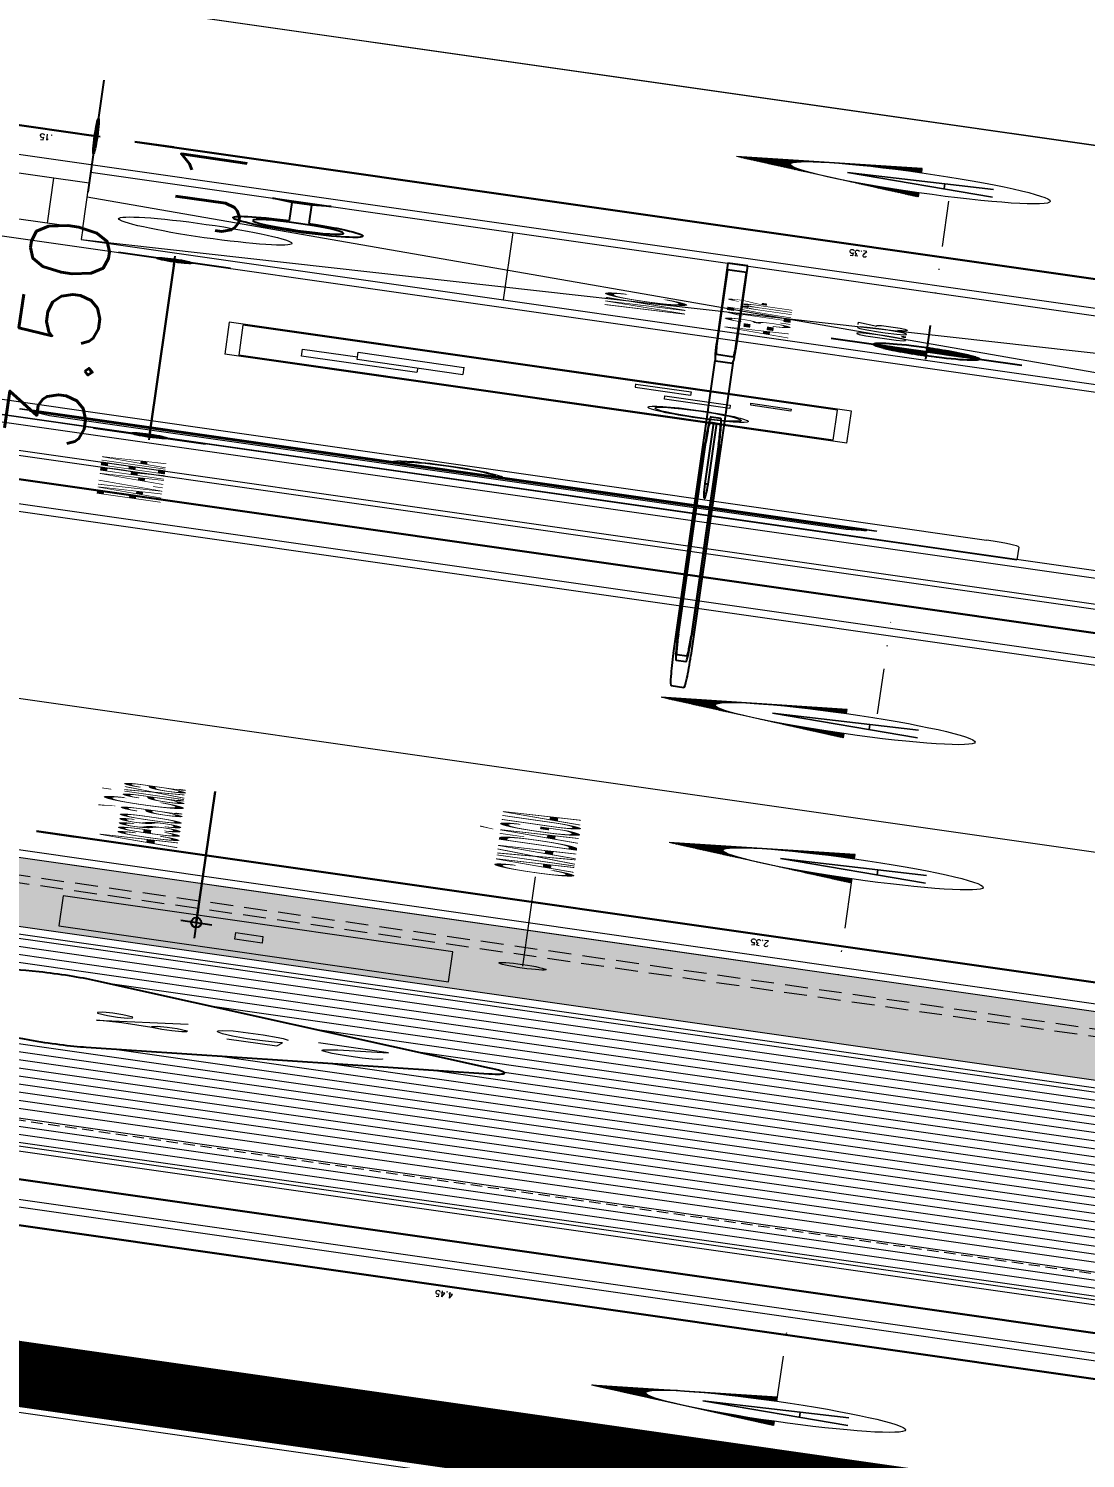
# Model space of a CAD drawing. Header units: millimetres. Extents: x -361192058 to 101130107379, y -14071650034 to 19218552450.
# Drawn here: x -134746.4 to -134650.8, y 42519.8 to 42649.2 of the extents above; entities that cross this region are included whole.
import ezdxf
from ezdxf.enums import TextEntityAlignment as Align

# ---------------------------------------------------------------- set-up
doc = ezdxf.new("R2010")
doc.units = ezdxf.units.MM
doc.header["$LTSCALE"] = 0.5
for name, pattern in [('DASHDOT', [1, 0.5, -0.25, 0, -0.25]), ('HIDDEN', [0.375, 0.25, -0.125]), ('HIDDEN2', [0.1875, 0.125, -0.0625])]:
    doc.linetypes.add(name, pattern=pattern)
for name, color, linetype in [('02', 2, 'Continuous'), ('DIVERSOS', 4, 'Continuous'), ('ESQUADRIA', 3, 'Continuous'), ('ESQUADRIAS', 3, 'Continuous'), ('HATCH', 8, 'Continuous'), ('LINHAS PROJEÇÃO', 1, 'DASHDOT'), ('MOBIL-I', 251, 'Continuous'), ('parede', 2, 'Continuous'), ('PISO', 8, 'Continuous'), ('projeção 02', 7, 'HIDDEN2'), ('Símbolos_Gráficos', 1, 'Continuous'), ('texto pequeno', 3, 'Continuous'), ('TEXTO2', 3, 'Continuous'), ('TXT_0', 7, 'Continuous')]:
    doc.layers.add(name, color=color, linetype=linetype)
doc.styles.add('ADITIVOCAD', font='ROMANS.shx')
doc.styles.add('r140', font='romans.shx')
doc.styles.add('SANSSERIF', font='sas_____.pfb', dxfattribs={"height": 1})
doc.styles.get("Standard").update_dxf_attribs({"font": 'txt.shx', "height": 0.12})
doc.dimstyles.new('ESCALA50', dxfattribs={"dimtxt": 0.1, "dimasz": 0.06, "dimexe": 0.18, "dimexo": 0.06, "dimgap": 0.1, "dimtad": 1, "dimzin": 4, "dimdsep": 46, "dimtxsty": 'Standard', "dimblk1": 'BOLA', "dimblk2": 'BOLA', "dimsah": 1, "dimcen": -0.06, "dimse1": 1, "dimse2": 1, "dimclrd": 7, "dimclrt": 3, "dimadec": 0, "dimazin": 0, "dimtfac": 1, "dimtix": 1, "dimtmove": 0, "dimatfit": 3, "dimldrblk": 'BOLA', "dimfxl": 0, "dimtolj": 1, "dimtzin": 4, "dimarcsym": 0})

# ---------------------------------------------------------------- blocks, each defined once
blk = doc.blocks.new('ADC_SETA3')
blk.add_lwpolyline([(-0.3034, 0), (0.3034, 0, 0.668179), (0.3317, 0.0683), (0.0283, 0.3746, 0.414214), (-0.0283, 0.3746), (-0.3317, 0.0683, 0.668179), (-0.3034, 0), (-0.3034, 0)], format="xyb")
blk = doc.blocks.new('BOLA')
for p, q in [((0, -1.435), (0, 1.435)), ((-1.435, 0), (1.435, 0))]:
    blk.add_line(p, q)
blk.add_circle((0, 0), 0.452)
blk = doc.blocks.new('*D947')
at = {"layer": 'Defpoints', "color": 0, "transparency": 16777216}
for p in [(4402.0947, 2427.1269), (4402.6582, 2427.1269), (4402.0947, 2424.7769)]:
    blk.add_point(p, dxfattribs=at)
at = {"layer": 'DIVERSOS', "color": 7, "lineweight": -2, "transparency": 16777216}
blk.add_line((4402.6582, 2424.8369), (4402.6582, 2427.0669), dxfattribs=at)
at = {"layer": 'DIVERSOS', "color": 7, "lineweight": -2, "transparency": 16777216, "xscale": 0.06, "yscale": 0.06, "zscale": 0.06}
for p, rotation in [((4402.6582, 2427.1269), 90), ((4402.6582, 2424.7769), 270)]:
    blk.add_blockref('BOLA', p, dxfattribs=dict(at, rotation=rotation))
at = {"layer": 'DIVERSOS', "color": 3, "lineweight": 18, "transparency": 16777216, "insert": (4402.4982, 2425.9519), "char_height": 0.12, "attachment_point": 5, "rotation": 90}
blk.add_mtext('\\A1;2.35', dxfattribs=at)
blk = doc.blocks.new('*D948')
at = {"layer": 'Defpoints', "color": 0, "transparency": 16777216}
for p in [(4402.0947, 2427.2769), (4402.6582, 2427.2769), (4402.0947, 2427.1269)]:
    blk.add_point(p, dxfattribs=at)
at = {"layer": 'DIVERSOS', "color": 7, "lineweight": -2, "transparency": 16777216}
for p, q in [((4402.6582, 2427.3369), (4402.6582, 2427.3969)), ((4402.6582, 2427.1269), (4402.6582, 2427.2769)), ((4402.6582, 2427.0669), (4402.6582, 2427.0069))]:
    blk.add_line(p, q, dxfattribs=at)
at = {"layer": 'DIVERSOS', "color": 7, "lineweight": -2, "transparency": 16777216, "xscale": 0.06, "yscale": 0.06, "zscale": 0.06}
for p, rotation in [((4402.6582, 2427.2769), 270), ((4402.6582, 2427.1269), 90)]:
    blk.add_blockref('BOLA', p, dxfattribs=dict(at, rotation=rotation))
at = {"layer": 'DIVERSOS', "color": 3, "lineweight": 18, "transparency": 16777216, "insert": (4402.4982, 2427.2019), "char_height": 0.12, "attachment_point": 5, "rotation": 90}
blk.add_mtext('\\A1;.15', dxfattribs=at)
blk = doc.blocks.new('*D932')
at = {"layer": 'Defpoints', "color": 0, "transparency": 16777216}
for p in [(4394.8896, 2428.5769), (4396.506, 2428.5769), (4396.4447, 2424.1269)]:
    blk.add_point(p, dxfattribs=at)
at = {"layer": 'DIVERSOS', "color": 7, "lineweight": -2, "transparency": 16777216}
blk.add_line((4394.8896, 2424.1869), (4394.8896, 2428.5169), dxfattribs=at)
at = {"layer": 'DIVERSOS', "color": 7, "lineweight": -2, "transparency": 16777216, "xscale": 0.06, "yscale": 0.06, "zscale": 0.06}
for p, rotation in [((4394.8896, 2428.5769), 90), ((4394.8896, 2424.1269), 270)]:
    blk.add_blockref('BOLA', p, dxfattribs=dict(at, rotation=rotation))
at = {"layer": 'DIVERSOS', "color": 3, "lineweight": 18, "transparency": 16777216, "insert": (4394.7296, 2426.3519), "char_height": 0.12, "attachment_point": 5, "rotation": 90}
blk.add_mtext('\\A1;4.45', dxfattribs=at)
blk = doc.blocks.new('*D935')
at = {"layer": 'Defpoints', "color": 0, "transparency": 16777216}
for p in [(4396.4447, 2430.4269), (4395.3947, 2414.2769), (4395.7907, 2414.2769)]:
    blk.add_point(p, dxfattribs=at)
at = {"layer": 'DIVERSOS', "color": 7, "lineweight": -2, "transparency": 16777216}
blk.add_line((4395.7907, 2430.3669), (4395.7907, 2414.3369), dxfattribs=at)
at = {"layer": 'DIVERSOS', "color": 7, "lineweight": -2, "transparency": 16777216, "xscale": 0.06, "yscale": 0.06, "zscale": 0.06}
for p, rotation in [((4395.7907, 2430.4269), 90), ((4395.7907, 2414.2769), 270)]:
    blk.add_blockref('BOLA', p, dxfattribs=dict(at, rotation=rotation))
at = {"layer": 'DIVERSOS', "color": 3, "lineweight": 18, "transparency": 16777216, "insert": (4395.6307, 2422.3519), "char_height": 0.12, "attachment_point": 5, "rotation": 90}
blk.add_mtext('\\A1;16.15', dxfattribs=at)
blk = doc.blocks.new('ADC_CHUVEIRO')
for p, q in [((0, 0.045), (0, -0.045)), ((0.03, 0.015), (0, 0.045)), ((0.395, 0.015), (0.03, 0.015)), ((0.03, -0.015), (0.03, 0.015)), ((0, -0.045), (0.03, -0.015)), ((0.03, -0.015), (0.3953, -0.015))]:
    blk.add_line(p, q)
blk.add_circle((0.494, 0.0009), 0.07)
blk.add_arc((0.494, 0.0009), 0.1, 189.1456, 171.891)
blk = doc.blocks.new('Adc_nivelpl')
h = blk.add_hatch()
h.set_pattern_fill('_U', color=256, scale=0.005, angle=45, style=0, double=1)
h.set_pattern_definition([(45, (-5.8772514, -3.5161936), (-0.003535534, 0.003535534), []), (135, (-5.8772514, -3.5161936), (-0.003535534, -0.003535534), [])])
h.paths.add_polyline_path([(0.1954, -0.0865, 0.414214), (0.0865, -0.1954), (0.1954, -0.1954)])
h.paths.add_polyline_path([(0.1954, -0.1954), (0.1954, -0.3043, 0.414214), (0.3043, -0.1954)])
for p, q in [((0.1954, 0), (0.1954, -0.3908)), ((0.8958, -0.1954), (0, -0.1954))]:
    blk.add_line(p, q)
blk.add_circle((0.1954, -0.1954), 0.1089)
at = {"flags": 8}
blk.add_attdef('NIVEL', (0.3642, -0.1501), '', height=0.1, dxfattribs=at)
blk = doc.blocks.new('ADC_VASO_02')
blk.add_lwpolyline([(-0.175, 0.15), (-0.175, 0.6, -0.414214), (-0.125, 0.65), (0.125, 0.65, -0.414214), (0.175, 0.6), (0.175, 0.1496)], format="xyb")
for points in [[(0.1388, 0.2754, -0.414214), (0.0988, 0.2354), (-0.0948, 0.2354, -0.414214), (-0.1348, 0.2754), (-0.1348, 0.5704, -0.414214), (-0.0948, 0.6104), (0.0988, 0.6104, -0.414214), (0.1388, 0.5704)], [(0.1303, 0.2754, -0.414214), (0.0988, 0.2439), (-0.0948, 0.2439, -0.414214), (-0.1263, 0.2754), (-0.1263, 0.5704, -0.414214), (-0.0948, 0.6019), (0.0988, 0.6019, -0.414214), (0.1303, 0.5704)], [(-0.17, 0.15, 0.414214), (-0.2, 0.12), (-0.2, 0), (0.2, 0), (0.2, 0.12, 0.414214), (0.17, 0.15)], [(-0.17, 0.14, 0.414214), (-0.19, 0.12), (-0.19, 0.01), (0.19, 0.01), (0.19, 0.12, 0.414214), (0.17, 0.14)]]:
    blk.add_lwpolyline(points, format="xyb", close=True)
blk.add_lwpolyline([(0.0363, 0.2439), (0.0363, 0.3375), (-0.0344, 0.3375), (-0.0344, 0.2439)])
blk.add_arc((0.0009, 0.3215), 0.0388, 24.3951, 155.6049)
blk = doc.blocks.new('*D1488')
at = {"layer": 'Defpoints', "color": 0, "transparency": 16777216}
for p in [(4415.7211, 2428.4269), (4415.7211, 2427.2769), (4416.4388, 2427.2769)]:
    blk.add_point(p, dxfattribs=at)
at = {"layer": 'DIVERSOS', "color": 7, "lineweight": -2, "transparency": 16777216}
blk.add_line((4416.4388, 2428.3669), (4416.4388, 2427.3369), dxfattribs=at)
at = {"layer": 'DIVERSOS', "color": 7, "lineweight": -2, "transparency": 16777216, "xscale": 0.06, "yscale": 0.06, "zscale": 0.06}
for p, rotation in [((4416.4388, 2428.4269), 90), ((4416.4388, 2427.2769), 270)]:
    blk.add_blockref('BOLA', p, dxfattribs=dict(at, rotation=rotation))
at = {"layer": 'DIVERSOS', "color": 3, "lineweight": 18, "transparency": 16777216, "insert": (4416.2788, 2427.8519), "char_height": 0.12, "attachment_point": 5, "rotation": 90}
blk.add_mtext('\\A1;1.15', dxfattribs=at)
blk = doc.blocks.new('*D1490')
at = {"layer": 'Defpoints', "color": 0, "transparency": 16777216}
for p in [(4415.7211, 2427.2769), (4415.7211, 2427.1269), (4416.4388, 2427.1269)]:
    blk.add_point(p, dxfattribs=at)
at = {"layer": 'DIVERSOS', "color": 7, "lineweight": -2, "transparency": 16777216}
for p, q in [((4416.4388, 2427.3369), (4416.4388, 2427.3969)), ((4416.4388, 2427.2769), (4416.4388, 2427.1269)), ((4416.4388, 2427.0669), (4416.4388, 2427.0069))]:
    blk.add_line(p, q, dxfattribs=at)
at = {"layer": 'DIVERSOS', "color": 7, "lineweight": -2, "transparency": 16777216, "xscale": 0.06, "yscale": 0.06, "zscale": 0.06}
for p, rotation in [((4416.4388, 2427.2769), 270), ((4416.4388, 2427.1269), 90)]:
    blk.add_blockref('BOLA', p, dxfattribs=dict(at, rotation=rotation))
at = {"layer": 'DIVERSOS', "color": 3, "lineweight": 18, "transparency": 16777216, "insert": (4416.2788, 2427.2019), "char_height": 0.12, "attachment_point": 5, "rotation": 90}
blk.add_mtext('\\A1;.15', dxfattribs=at)
blk = doc.blocks.new('*D1491')
at = {"layer": 'Defpoints', "color": 0, "transparency": 16777216}
for p in [(4415.7211, 2427.1269), (4416.4388, 2427.1269), (4415.7211, 2424.7769)]:
    blk.add_point(p, dxfattribs=at)
at = {"layer": 'DIVERSOS', "color": 7, "lineweight": -2, "transparency": 16777216}
blk.add_line((4416.4388, 2424.8369), (4416.4388, 2427.0669), dxfattribs=at)
at = {"layer": 'DIVERSOS', "color": 7, "lineweight": -2, "transparency": 16777216, "xscale": 0.06, "yscale": 0.06, "zscale": 0.06}
for p, rotation in [((4416.4388, 2427.1269), 90), ((4416.4388, 2424.7769), 270)]:
    blk.add_blockref('BOLA', p, dxfattribs=dict(at, rotation=rotation))
at = {"layer": 'DIVERSOS', "color": 3, "lineweight": 18, "transparency": 16777216, "insert": (4416.2788, 2425.9519), "char_height": 0.12, "attachment_point": 5, "rotation": 90}
blk.add_mtext('\\A1;2.35', dxfattribs=at)
blk = doc.blocks.new('*D1475')
at = {"layer": 'Defpoints', "color": 0, "transparency": 16777216}
for p in [(4410.7211, 2426.9817), (4410.7211, 2426.9817), (4414.2211, 2426.9817)]:
    blk.add_point(p, dxfattribs=at)
at = {"layer": 'DIVERSOS', "color": 7, "lineweight": -2, "transparency": 16777216}
blk.add_line((4414.1611, 2426.9817), (4410.7811, 2426.9817), dxfattribs=at)
at = {"layer": 'DIVERSOS', "color": 7, "lineweight": -2, "transparency": 16777216, "xscale": 0.06, "yscale": 0.06, "zscale": 0.06, "rotation": 180}
blk.add_blockref('BOLA', (4410.7211, 2426.9817), dxfattribs=at)
at = {"layer": 'DIVERSOS', "color": 7, "lineweight": -2, "transparency": 16777216, "xscale": 0.06, "yscale": 0.06, "zscale": 0.06}
blk.add_blockref('BOLA', (4414.2211, 2426.9817), dxfattribs=at)
at = {"layer": 'DIVERSOS', "color": 3, "lineweight": 18, "transparency": 16777216, "insert": (4412.4711, 2427.1417), "char_height": 0.12, "attachment_point": 5}
blk.add_mtext('\\A1;3.50', dxfattribs=at)
blk = doc.blocks.new('*D1509')
at = {"layer": 'Defpoints', "color": 0, "transparency": 16777216}
for p in [(4409.5049, 2430.9269), (4410.5711, 2430.9269), (4410.5711, 2424.7769)]:
    blk.add_point(p, dxfattribs=at)
at = {"layer": 'DIVERSOS', "color": 7, "lineweight": -2, "transparency": 16777216}
blk.add_line((4409.5049, 2424.8369), (4409.5049, 2430.8669), dxfattribs=at)
at = {"layer": 'DIVERSOS', "color": 7, "lineweight": -2, "transparency": 16777216, "xscale": 0.06, "yscale": 0.06, "zscale": 0.06}
for p, rotation in [((4409.5049, 2430.9269), 90), ((4409.5049, 2424.7769), 270)]:
    blk.add_blockref('BOLA', p, dxfattribs=dict(at, rotation=rotation))
at = {"layer": 'DIVERSOS', "color": 3, "lineweight": 18, "transparency": 16777216, "insert": (4409.3449, 2427.8519), "char_height": 0.12, "attachment_point": 5, "rotation": 90}
blk.add_mtext('\\A1;6.15', dxfattribs=at)
blk = doc.blocks.new('APROVADO QUADRA 21.2 MBVII')
at = {"layer": 'DIVERSOS', "lineweight": 18}
h = blk.add_hatch(dxfattribs=at)
h.set_pattern_fill('AR-CONC', color=251, scale=0.002, style=0)
h.set_pattern_definition([(50, (3030.9915, 1128.867), (0.36436934, -0.03187817), [0.0381, -0.4191]), (355, (3030.9915, 1128.867), (-0.07048565, 0.382113286), [0.03048, -0.33528]), (100.451, (3031.02186, 1128.86433), (0.293885003, 0.350233376), [0.03238, -0.35618]), (46.1842, (3030.9915, 1128.9686), (0.54215808, -0.08408466), [0.05715, -0.62865]), (96.6356, (3031.0367, 1128.9616), (0.47480847, 0.49485111), [0.04857, -0.53427]), (351.184, (3030.9915, 1128.9686), (0.47480921, 0.49485024), [0.04572, -0.50292]), (21, (3031.0423, 1128.9432), (0.30322976, -0.204531037), [0.0381, -0.4191]), (326, (3031.0423, 1128.9432), (0.12360406, 0.36837593), [0.03048, -0.33528]), (71.4514, (3031.06756, 1128.92614), (0.42683298, 0.163845715), [0.03238, -0.35618]), (37.5, (3030.9915, 1128.86699), (0.0061772065, 0.169110078), [0, -0.331216, 0, -0.34036, 0, -0.33655]), (7.5, (3030.9915, 1128.86699), (0.133639325, 0.20036115), [0, -0.194056, 0, -0.323596, 0, -0.12827]), (327.5, (3030.87821, 1128.86699), (0.27118119, -0.011457488), [0, -0.127, 0, -0.39624, 0, -0.52578]), (317.5, (3030.8274, 1128.86699), (0.296258363, 0.050852982), [0, -0.1651, 0, -0.263144, 0, -0.37338])])
h.paths.add_polyline_path([(4402.0947, 2427.1269), (4402.0947, 2424.7769), (4400.7447, 2424.7769), (4400.7447, 2427.1269)])
edge = h.paths.add_edge_path(flags=17)
edge.add_line((4402.0947, 2427.1269), (4401.8697, 2427.1269))
at = {"layer": 'HATCH', "lineweight": 18}
h = blk.add_hatch(dxfattribs=at)
h.set_pattern_fill('ANSI31', color=256, scale=0.0032, angle=360, style=0)
h.set_pattern_definition([(45, (4406.746841, 2426.15332), (-0.0071842, 0.0071842), [])])
h.paths.add_polyline_path([(4407.1713, 2426.0118), (4407.0298, 2426.1533), (4406.8883, 2426.0118, -0.414214)])
h.paths.add_polyline_path([(4407.3128, 2425.8703), (4407.1713, 2426.0118, -0.198912), (4407.2299, 2425.8703)])
h.paths.add_polyline_path([(4406.8883, 2426.0118), (4406.7468, 2425.8703), (4406.8297, 2425.8703, -0.198912)])
h = blk.add_hatch(dxfattribs=at)
h.set_pattern_fill('ANSI31', color=256, scale=0.0032, angle=360, style=0)
h.set_pattern_definition([(45, (4417.550955, 2426.15672), (-0.0071842, 0.0071842), [])])
h.paths.add_polyline_path([(4417.9754, 2426.0152), (4417.8339, 2426.1567), (4417.6924, 2426.0152, -0.414214)])
h.paths.add_polyline_path([(4418.1169, 2425.8737), (4417.9754, 2426.0152, -0.198912), (4418.034, 2425.8737)])
h.paths.add_polyline_path([(4417.6924, 2426.0152), (4417.551, 2425.8737), (4417.6338, 2425.8737, -0.198912)])
h = blk.add_hatch(dxfattribs=at)
h.set_pattern_fill('ANSI31', color=256, scale=0.0032, angle=360, style=0)
h.set_pattern_definition([(45, (4393.080821, 2426.109918), (-0.0071842, 0.0071842), [])])
h.paths.add_polyline_path([(4393.5053, 2425.9684), (4393.3638, 2426.1099), (4393.2223, 2425.9684, -0.414214)])
h.paths.add_polyline_path([(4393.6468, 2425.8269), (4393.5053, 2425.9684, -0.198912), (4393.5639, 2425.8269)])
h.paths.add_polyline_path([(4393.2223, 2425.9684), (4393.0808, 2425.8269), (4393.1637, 2425.8269, -0.198912)])
h = blk.add_hatch(dxfattribs=at)
h.set_pattern_fill('ANSI31', color=256, scale=0.0032, angle=360, style=0)
h.set_pattern_definition([(45, (4403.924516, 2426.109918), (-0.0071842, 0.0071842), [])])
h.paths.add_polyline_path([(4404.349, 2425.9684), (4404.2075, 2426.1099), (4404.066, 2425.9684, -0.414214)])
h.paths.add_polyline_path([(4404.4905, 2425.8269), (4404.349, 2425.9684, -0.198912), (4404.4076, 2425.8269)])
h.paths.add_polyline_path([(4404.066, 2425.9684), (4403.9245, 2425.8269), (4404.0074, 2425.8269, -0.198912)])
at = {"layer": '02', "lineweight": 18}
for points in [[(4391.2282, 2397.274), (4452.4282, 2397.274), (4452.4282, 2441.824), (4391.2282, 2441.824)], [(4419.0523, 2441.1022), (4405.2137, 2441.1022), (4405.2137, 2407.2854), (4419.0523, 2407.2854)], [(4391.9782, 2441.074), (4405.2137, 2441.074), (4405.2137, 2407.2854), (4391.9782, 2407.2854)], [(4419.0523, 2431.9017), (4431.5724, 2431.9017), (4431.5724, 2423.4491), (4419.0523, 2423.4491)]]:
    blk.add_lwpolyline(points, close=True, dxfattribs=at)
at = {"layer": '02', "lineweight": 18, "const_width": 0.1}
blk.add_lwpolyline([(4391.9782, 2398.024), (4451.6782, 2398.024), (4451.6782, 2441.074), (4391.9782, 2441.074)], close=True, dxfattribs=at)
at = {"layer": 'DIVERSOS', "lineweight": 18}
for p, q in [((4395.2447, 2413.7769), (4395.2447, 2436.3769)), ((4395.3947, 2414.2769), (4395.3947, 2436.3769)), ((4414.5961, 2427.1269), (4415.4961, 2427.1269))]:
    blk.add_line(p, q, dxfattribs=at)
blk.add_lwpolyline([(4401.097, 2426.7444), (4401.2289, 2426.7444), (4401.2289, 2426.7024), (4401.097, 2426.7024)], close=True, dxfattribs=at)
at = {"layer": 'ESQUADRIA', "lineweight": 18}
blk.add_line((4415.4961, 2427.1819), (4414.5961, 2427.1819), dxfattribs=at)
at = {"layer": 'ESQUADRIAS', "color": 3, "lineweight": 18}
blk.add_line((4402.2447, 2436.3769), (4402.2447, 2421.3769), dxfattribs=at)
at = {"layer": 'ESQUADRIAS', "lineweight": 18}
for p, q in [((4396.4447, 2430.4269), (4396.4447, 2424.1269)), ((4402.0947, 2428.4269), (4402.0947, 2425.7769)), ((4402.0947, 2427.7769), (4402.0947, 2425.9269)), ((4402.0947, 2427.7769), (4402.0947, 2425.9269)), ((4400.5947, 2427.1269), (4400.5947, 2424.6269)), ((4400.7447, 2427.1269), (4400.7447, 2424.7769)), ((4402.0947, 2425.7769), (4402.0947, 2422.0769))]:
    blk.add_line(p, q, dxfattribs=at)
blk.add_lwpolyline([(4400.8629, 2426.4127), (4401.4629, 2426.4127), (4401.4629, 2427.0127), (4400.8629, 2427.0127)], close=True, dxfattribs=at)
at = {"layer": 'HATCH', "lineweight": 18}
for p, q in [((4397.1735, 2424.1269), (4397.1735, 2436.1269)), ((4397.3322, 2424.1269), (4397.3322, 2436.1269)), ((4397.491, 2424.1269), (4397.491, 2436.1269)), ((4397.6497, 2424.1269), (4397.6497, 2436.1269)), ((4397.8085, 2424.1269), (4397.8085, 2436.1269)), ((4397.9672, 2424.1269), (4397.9672, 2436.1269)), ((4398.126, 2424.1269), (4398.126, 2436.1269)), ((4396.506, 2424.1269), (4396.506, 2434.9769)), ((4396.6647, 2424.1269), (4396.6647, 2434.9769)), ((4396.8235, 2424.1269), (4396.8235, 2434.9769)), ((4396.9822, 2424.1269), (4396.9822, 2434.9769)), ((4396.3447, 2430.4269), (4396.3447, 2424.0269)), ((4400.3485, 2426.9225), (4400.3485, 2430.3813)), ((4400.5072, 2426.9225), (4400.5072, 2430.3813)), ((4398.2847, 2424.1269), (4398.2847, 2427.2064)), ((4398.4435, 2424.1269), (4398.4435, 2427.2064)), ((4400.031, 2426.9225), (4400.031, 2427.2064)), ((4400.1897, 2426.9225), (4400.1897, 2427.2064)), ((4398.6022, 2420.7769), (4398.6022, 2426.9086)), ((4399.8722, 2426.9225), (4399.8722, 2426.9239)), ((4399.8722, 2420.7769), (4399.8722, 2426.9225)), ((4400.031, 2420.7769), (4400.031, 2426.9225)), ((4400.1897, 2420.7769), (4400.1897, 2426.9225)), ((4400.3485, 2420.7769), (4400.3485, 2426.9225)), ((4400.5072, 2420.7769), (4400.5072, 2426.9225)), ((4399.7135, 2420.7769), (4399.7135, 2426.7636)), ((4398.761, 2420.7769), (4398.761, 2426.7484)), ((4399.5547, 2420.7769), (4399.5547, 2426.6034)), ((4398.9197, 2420.7769), (4398.9197, 2426.5881)), ((4399.0785, 2420.7769), (4399.0785, 2426.4279)), ((4399.396, 2420.7769), (4399.396, 2426.4431)), ((4399.2372, 2420.7769), (4399.2372, 2426.3093)), ((4403.1573, 2426.3047), (4401.3724, 2426.3047))]:
    blk.add_line(p, q, dxfattribs=at)
blk.add_circle((4401.3724, 2426.3047), 0.0364, dxfattribs=at)
at = {"layer": 'LINHAS PROJEÇÃO', "lineweight": 18}
for p, q in [((4393.5649, 2425.8269), (4395.3947, 2425.8269)), ((4403.9245, 2425.8269), (4402.0947, 2425.8269)), ((4407.3138, 2425.8235), (4409.1436, 2425.8235)), ((4417.551, 2425.8269), (4415.7211, 2425.8269))]:
    blk.add_line(p, q, dxfattribs=at)
at = {"layer": 'MOBIL-I', "lineweight": 18}
for p, q in [((4410.7211, 2427.401), (4410.7212, 2425.6465)), ((4411.0211, 2427.351), (4411.0212, 2425.6965)), ((4412.5259, 2425.9282), (4412.5259, 2426.8857)), ((4413.1671, 2426.8857), (4412.5259, 2426.8857)), ((4413.1671, 2425.9282), (4413.1671, 2426.8857)), ((4412.5472, 2425.9496), (4412.5472, 2426.8644)), ((4413.1458, 2426.8644), (4412.5472, 2426.8644)), ((4413.1458, 2425.9496), (4413.1458, 2426.8644)), ((4412.7074, 2426.7697), (4412.8465, 2426.7697)), ((4412.7074, 2426.5918), (4412.7074, 2426.7697)), ((4412.8465, 2426.7697), (4412.8465, 2426.6847)), ((4412.7924, 2426.5222), (4412.7924, 2426.6847)), ((4412.7924, 2426.6847), (4412.9393, 2426.6847)), ((4412.9393, 2426.6847), (4412.9393, 2426.5222)), ((4412.8002, 2426.5918), (4412.7152, 2426.5918)), ((4412.9471, 2426.5222), (4412.8002, 2426.5222)), ((4413.0243, 2426.1742), (4413.0243, 2426.2593)), ((4413.0321, 2426.2593), (4413.1017, 2426.2593)), ((4413.0939, 2426.2593), (4413.0939, 2426.1742)), ((4412.8774, 2426.2129), (4412.947, 2426.2129)), ((4412.8774, 2426.1124), (4412.8774, 2426.2129)), ((4412.947, 2426.2129), (4412.947, 2426.1124)), ((4413.0939, 2426.1742), (4413.0243, 2426.1742)), ((4412.947, 2426.1124), (4412.8774, 2426.1124)), ((4413.0011, 2426.0814), (4413.0397, 2426.0814)), ((4413.0011, 2426.0195), (4413.0011, 2426.0814)), ((4413.0397, 2426.0814), (4413.0397, 2426.0195)), ((4413.0397, 2426.0195), (4413.0011, 2426.0195)), ((4412.5472, 2425.9496), (4413.1458, 2425.9496)), ((4412.5259, 2425.9282), (4413.1671, 2425.9282)), ((4410.9712, 2425.6465), (4410.7212, 2425.6465))]:
    blk.add_line(p, q, dxfattribs=at)
for points in [[(4410.8324, 2427.1369), (4410.863, 2427.1675), (4410.863, 2425.8801), (4410.8325, 2425.9106)], [(4410.863, 2427.1675), (4410.8783, 2427.1675), (4410.8783, 2425.8801), (4410.863, 2425.8801)], [(4410.8783, 2427.1827), (4410.8935, 2427.1827), (4410.8935, 2425.8648), (4410.8783, 2425.8648)], [(4410.8935, 2427.1675), (4410.8986, 2427.1675), (4410.8986, 2425.8801), (4410.8935, 2425.8801)]]:
    blk.add_lwpolyline(points, close=True, dxfattribs=at)
for radius in [0.0773, 0.0666]:
    blk.add_circle((4412.6765, 2426.1588), radius, dxfattribs=at)
for centre, radius, start, end in [((4410.8783, 2426.5238), 0.0865, 283.6119, 76.3885), ((4410.8783, 2426.5238), 0.0763, 285.4698, 74.5306), ((4410.9712, 2425.6965), 0.05, 270.0002, 0.0002)]:
    blk.add_arc(centre, radius, start, end, dxfattribs=at)
at = {"layer": 'parede', "lineweight": 18}
for p, q in [((4408.8711, 2413.7769), (4408.8711, 2438.7769)), ((4415.8711, 2438.7769), (4415.8711, 2413.7769)), ((4409.0211, 2414.2769), (4409.0211, 2431.7269)), ((4410.5711, 2424.6269), (4410.5711, 2428.2706)), ((4410.7211, 2424.7769), (4410.7211, 2428.2706)), ((4414.2211, 2427.2769), (4414.2211, 2425.4769)), ((4414.5961, 2427.1269), (4414.5961, 2427.2769)), ((4415.4961, 2427.1269), (4415.4961, 2427.2769)), ((4414.5961, 2427.1269), (4414.3711, 2427.1269)), ((4414.3711, 2427.1269), (4414.3711, 2425.4769)), ((4415.7211, 2427.1269), (4415.4961, 2427.1269)), ((4415.7211, 2427.1269), (4415.7211, 2424.7769))]:
    blk.add_line(p, q, dxfattribs=at)
at = {"layer": 'PISO', "lineweight": 18}
for p, q in [((4410.0711, 2430.9269), (4410.0711, 2424.1269)), ((4409.9711, 2430.3269), (4409.9711, 2424.0269)), ((4414.3711, 2424.9769), (4415.2211, 2427.1269)), ((4414.3711, 2427.1269), (4415.2211, 2424.9769)), ((4414.3711, 2426.4769), (4415.7211, 2426.4769))]:
    blk.add_line(p, q, dxfattribs=at)
blk.add_circle((4414.8864, 2426.9416), 0.1333, dxfattribs=at)
at = {"layer": 'projeção 02', "linetype": 'HIDDEN2', "lineweight": 18}
blk.add_line((4396.9447, 2424.6269), (4396.9447, 2430.9269), dxfattribs=at)
at = {"layer": 'projeção 02', "linetype": 'HIDDEN', "lineweight": 18}
for p, q in [((4401.5947, 2424.7769), (4401.5947, 2427.1269)), ((4401.7447, 2424.7769), (4401.7447, 2427.1269))]:
    blk.add_line(p, q, dxfattribs=at)
at = {"layer": 'Símbolos_Gráficos', "color": 3, "lineweight": 18}
for p, q in [((4406.7468, 2425.8703), (4407.0298, 2426.1533)), ((4407.3128, 2425.8703), (4407.0298, 2426.1533)), ((4417.551, 2425.8737), (4417.8339, 2426.1567)), ((4418.1169, 2425.8737), (4417.8339, 2426.1567)), ((4393.0808, 2425.8269), (4393.3638, 2426.1099)), ((4393.6468, 2425.8269), (4393.3638, 2426.1099)), ((4403.9245, 2425.8269), (4404.2075, 2426.1099)), ((4404.4905, 2425.8269), (4404.2075, 2426.1099)), ((4406.8297, 2425.8703), (4406.7468, 2425.8703)), ((4407.2309, 2425.8703), (4407.3138, 2425.8703)), ((4417.6338, 2425.8737), (4417.551, 2425.8737)), ((4418.035, 2425.8737), (4418.1179, 2425.8737)), ((4393.1637, 2425.8269), (4393.0808, 2425.8269)), ((4393.5649, 2425.8269), (4393.6478, 2425.8269)), ((4404.0074, 2425.8269), (4403.9245, 2425.8269)), ((4404.4086, 2425.8269), (4404.4915, 2425.8269))]:
    blk.add_line(p, q, dxfattribs=at)
for centre in [(4407.0298, 2425.8703), (4417.8339, 2425.8737), (4393.3638, 2425.8269), (4404.2075, 2425.8269)]:
    blk.add_circle(centre, 0.2001, dxfattribs=at)
at = {"layer": 'DIVERSOS', "lineweight": 18, "xscale": 2, "yscale": 2, "zscale": 2, "rotation": 180}
blk.add_blockref('ADC_SETA3', (4399.2297, 2427.0815), dxfattribs=at)
at = {"layer": 'MOBIL-I', "lineweight": 18, "xscale": -1}
blk.add_blockref('ADC_CHUVEIRO', (4415.7211, 2426.8019), dxfattribs=at)
at = {"layer": 'MOBIL-I', "lineweight": 18, "rotation": 90}
blk.add_blockref('ADC_VASO_02', (4415.7211, 2426.1311), dxfattribs=at)
at = {"layer": 'TXT_0', "lineweight": 18}
ref = blk.add_blockref('Adc_nivelpl', (4414.3962, 2425.9744), dxfattribs=dict(at, xscale=0.75, yscale=0.75, zscale=0.75))
ref.add_attrib('NIVEL', '0.03', (4414.6694, 2425.8619), dxfattribs={"height": 0.075, "style": 'ADITIVOCAD', "flags": 8})
at = {"color": 0, "lineweight": 13, "flags": 8}
for p in [(4700.7247, 2280.1125), (4699.5738, 2277.8964), (4702.3546, 2276.195), (4703.6722, 2274.085), (4699.8445, 2272.2194), (4703.0488, 2270.137), (4703.0877, 2267.9803), (4700.6523, 2261.5216), (4700.7007, 2257.1593)]:
    blk.add_attdef('NIVEL', p, '', height=0.075, dxfattribs=at)
for rotation, width, p in [(90, 0.8, (4700.8205, 2275.7521)), (270, 0.6, (4703.8437, 2274.9021)), (90, 0.8, (4701.5575, 2268.5021)), (180, 0.6, (4651.1817, 2236.1931))]:
    blk.add_attdef('$PORTA', text='', height=0.09, rotation=rotation, dxfattribs=dict(at, width=width)).set_placement(p, align=Align.MIDDLE)
for p in [(4654.176, 2240.463), (4648.499, 2240.1923), (4637.8012, 2239.3845), (4633.4388, 2239.3361), (4656.3921, 2239.3121), (4652.4746, 2237.6822), (4646.4166, 2236.988), (4644.2598, 2236.9491), (4650.3646, 2236.3646)]:
    blk.add_attdef('NIVEL', p, '', height=0.075, rotation=270, dxfattribs=at)
at = {"color": 0, "lineweight": 13, "width": 0.8, "flags": 8}
for p in [(4652.0317, 2239.2163), (4644.7817, 2238.4793)]:
    blk.add_attdef('$PORTA', text='', height=0.09, dxfattribs=at).set_placement(p, align=Align.MIDDLE)
at = {"layer": 'DIVERSOS', "lineweight": 18, "insert": (4414.8111, 2426.9941), "char_height": 0.10106, "width": 0.373078, "attachment_point": 1}
blk.add_mtext('{\\C3;J1}', dxfattribs=at)
at = {"layer": 'LINHAS PROJEÇÃO', "lineweight": 18, "style": 'r140'}
for p in [(4407.0298, 2425.8703), (4417.8339, 2425.8737), (4393.3638, 2425.8269), (4404.2075, 2425.8269)]:
    blk.add_text('A', height=0.224, dxfattribs=at).set_placement(p, align=Align.MIDDLE)
at = {"layer": 'texto pequeno', "lineweight": 18, "style": 'SANSSERIF'}
for s, p in [('Acesso à Caixa', (4402.7198, 2426.8509)), ("CAIXA D'ÁGUA", (4403.2259, 2426.2476))]:
    blk.add_text(s, height=0.12, dxfattribs=at).set_placement(p)
at = {"layer": 'TEXTO2', "lineweight": 18, "ltscale": 0.4, "style": 'ADITIVOCAD'}
blk.add_text('25%%%', height=0.18, rotation=90, dxfattribs=at).set_placement((4399.3034, 2426.4648))
at = {"layer": 'TEXTO2', "lineweight": 18, "style": 'SANSSERIF'}
blk.add_text('WC', height=0.12312, dxfattribs=at).set_placement((4414.5567, 2426.2004))
at = {"layer": 'TXT_0', "lineweight": 18, "style": 'SANSSERIF'}
for s, p in [('PAV. AREIA', (4409.4293, 2426.9502)), ('A=3.17m²', (4414.4161, 2426.0393))]:
    blk.add_text(s, height=0.0985, dxfattribs=at).set_placement(p)
at = {"layer": 'DIVERSOS', "lineweight": 18}
for base, p1, p2, picture, middle in [((4409.5049, 2430.9269), (4410.5711, 2424.7769), (4410.5711, 2430.9269), '*D1509', (4409.3449, 2427.8519)), ((4395.7907, 2414.2769), (4396.4447, 2430.4269), (4395.3947, 2414.2769), '*D935', (4395.6307, 2422.3519)), ((4394.8896, 2428.5769), (4396.4447, 2424.1269), (4396.506, 2428.5769), '*D932', (4394.7296, 2426.3519)), ((4416.4388, 2427.2769), (4415.7211, 2428.4269), (4415.7211, 2427.2769), '*D1488', (4416.2788, 2427.8519)), ((4402.6582, 2427.2769), (4402.0947, 2427.1269), (4402.0947, 2427.2769), '*D948', (4402.4982, 2427.2019)), ((4416.4388, 2427.1269), (4415.7211, 2427.2769), (4415.7211, 2427.1269), '*D1490', (4416.2788, 2427.2019)), ((4402.6582, 2427.1269), (4402.0947, 2424.7769), (4402.0947, 2427.1269), '*D947', (4402.4982, 2425.9519)), ((4416.4388, 2427.1269), (4415.7211, 2424.7769), (4415.7211, 2427.1269), '*D1491', (4416.2788, 2425.9519))]:
    dim = blk.add_linear_dim(base=base, p1=p1, p2=p2, angle=90, dimstyle='ESCALA50', dxfattribs=at)
    dim.commit()
    dim.dimension.update_dxf_attribs({"geometry": picture, "text_midpoint": middle})
dim = blk.add_linear_dim(base=(4410.7211, 2426.9817), p1=(4414.2211, 2426.9817), p2=(4410.7211, 2426.9817), dimstyle='ESCALA50', dxfattribs=at)
dim.commit()
dim.dimension.update_dxf_attribs({"geometry": '*D1475', "text_midpoint": (4412.4711, 2427.1417)})
at = {"lineweight": 18}
blk.add_leader([(4401.3153, 2426.806), (4403.937, 2426.806)], dimstyle='ESCALA50', override={"dimgap": 0.1, "dimtad": 0}, dxfattribs=at)

msp = doc.modelspace()

# ---------------------------------------------------------------- block references
at = {"layer": '02', "color": 0, "lineweight": 30, "xscale": -4.574818403918471, "yscale": -59.40450511825884, "zscale": 4.574818403918471, "rotation": 261.8606972171988}
msp.add_blockref('APROVADO QUADRA 21.2 MBVII', (5129.041, 2225.201), dxfattribs=at)

doc.saveas('drawing.dxf')
